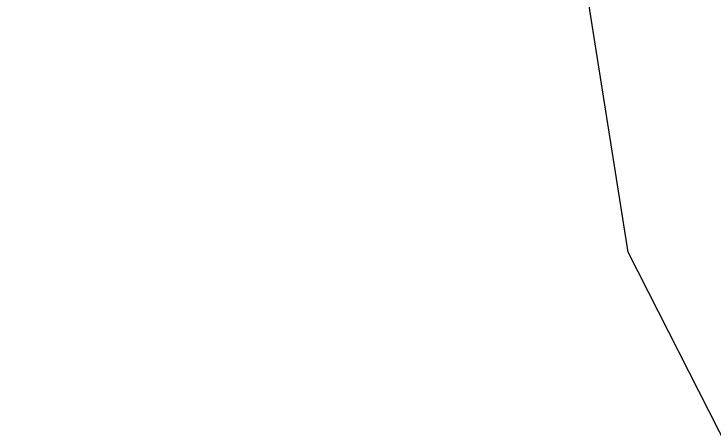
# Model space of a CAD drawing. Header units: millimetres. Extents: x -3894 to -3474, y -291 to 6.
# Drawn here: x -3718.775456 to -3718.774445, y -73.365673 to -73.365066 of the extents above; entities that cross this region are included whole.
import ezdxf

# ---------------------------------------------------------------- set-up
doc = ezdxf.new("R2010")
doc.units = ezdxf.units.MM
doc.layers.add('BLACK', color=7, linetype='Continuous')

msp = doc.modelspace()

# ---------------------------------------------------------------- linework, layer by layer
at = {"color": 7, "lineweight": 0}
for p, q in [((-3718.7745686, -73.3654104), (-3718.7941456, -73.2418034)), ((-3718.7177526, -73.4769174), (-3718.7745686, -73.3654104))]:
    msp.add_line(p, q, dxfattribs=at)
msp.add_arc((-3722.3596436, -86.2770994), 33.5, 360, 180, dxfattribs=at)
at = {"layer": 'BLACK', "linetype": 'Continuous'}
for p, q in [((-3718.7745686, -73.3654104), (-3718.7941456, -73.2418034)), ((-3718.7177526, -73.4769174), (-3718.7745686, -73.3654104))]:
    msp.add_line(p, q, dxfattribs=at)
at = {"layer": 'BLACK'}
msp.add_arc((-3722.3596436, -86.2770994), 33.5, 0, 180, dxfattribs=at)

doc.saveas('drawing.dxf')
